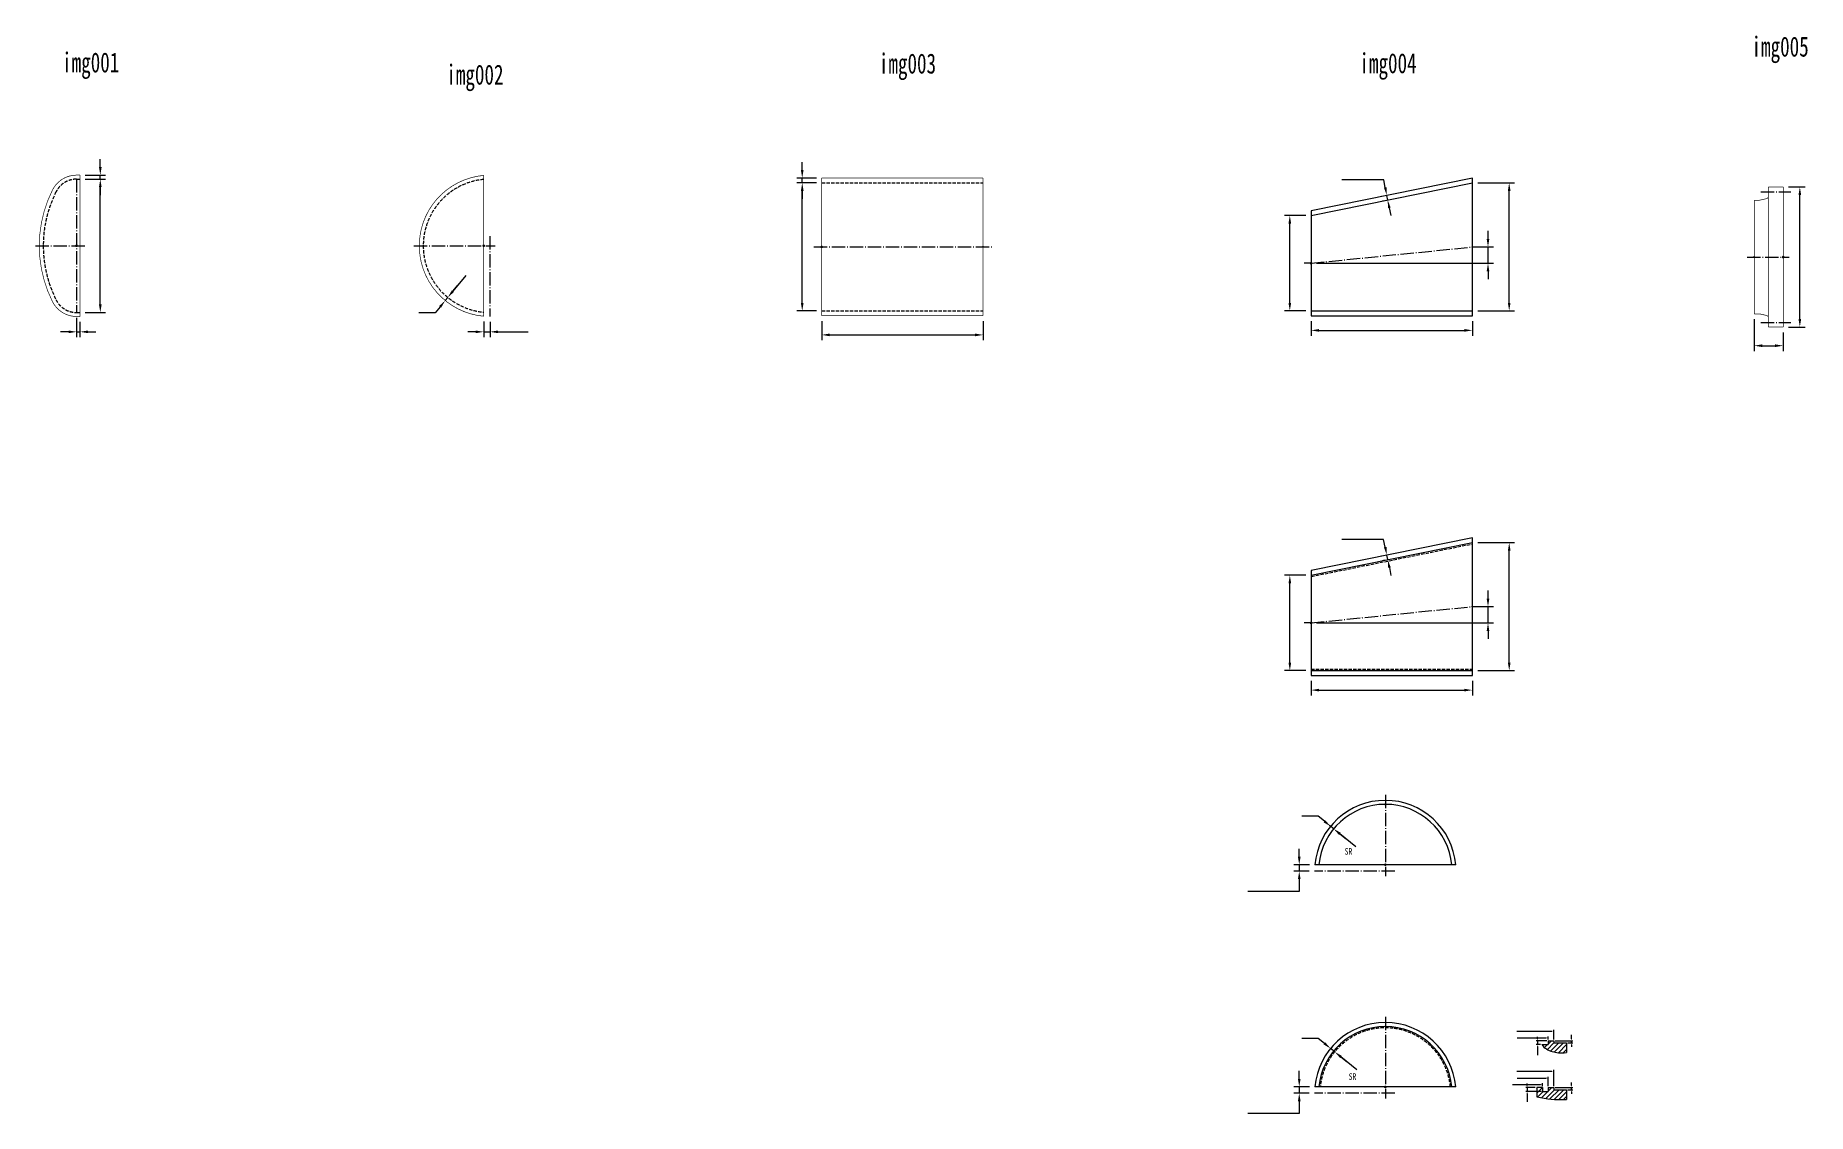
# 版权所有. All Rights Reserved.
# Model space of a CAD drawing. Extents: x -7179 to 21201, y -8556 to 282.
# Drawn here: x -7179 to 6108, y -8556 to -473 of the extents above; entities that cross this region are included whole.
import ezdxf

# ---------------------------------------------------------------- set-up
doc = ezdxf.new("R2010")
doc.units = 0
doc.header["$LTSCALE"] = 5
doc.header["$MEASUREMENT"] = 0
doc.linetypes.add('DASHDOT-M', pattern=[27, 20, -3, 1, -3])
doc.linetypes.add('HIDDEN-M', pattern=[7, 5, -2])
doc.layers.get('0').update_dxf_attribs({"linetype": 'CONTINUOUS'})
doc.layers.get('DEFPOINTS').update_dxf_attribs({"linetype": 'CONTINUOUS'})
doc.styles.add('HUALUFST', font='', dxfattribs={"width": 0.7})
doc.styles.add('HUALUROMANS', font='romans.shx', dxfattribs={"width": 0.7})
doc.styles.get('HUALUFST').set_extended_font_data('仿宋_GB2312')
doc.dimstyles.new('eqcad', dxfattribs={"dimtxt": 3, "dimasz": 3, "dimexe": 2, "dimexo": 2, "dimgap": 1, "dimtad": 1, "dimdsep": 46, "dimtxsty": 'HUALUROMANS', "dimcen": 3, "dimazin": 2, "dimtfac": 1, "dimtmove": 0, "dimatfit": 3, "dimfxl": 1, "dimtolj": 1, "dimtzin": 0, "dimarcsym": 0})

# ---------------------------------------------------------------- blocks, each defined once
blk = doc.blocks.new('*D3')
at = {"color": 0, "linetype": 'Continuous', "lineweight": -2}
for p, q in [((-6806, -1550), (-6653, -1550)), ((-6693, -2490), (-6693, -1610)), ((-6806, -2550), (-6653, -2550))]:
    blk.add_line(p, q, dxfattribs=at)
at = {"color": 0, "linetype": 'Continuous'}
for points in [[(-6703, -1610), (-6683, -1610), (-6693, -1550)], [(-6703, -2490), (-6683, -2490), (-6693, -2550)]]:
    blk.add_solid(points, dxfattribs=at)
at = {"layer": 'DEFPOINTS', "color": 0, "linetype": 'Continuous'}
for p in [(-6846, -1550), (-6693, -1550), (-6846, -2550)]:
    blk.add_point(p, dxfattribs=at)
blk = doc.blocks.new('*D4')
at = {"color": 0, "linetype": 'Continuous', "lineweight": -2}
for p, q in [((-6693, -1460), (-6693, -1400)), ((-6806, -1520), (-6653, -1520)), ((-6806, -1550), (-6653, -1550)), ((-6693, -1550), (-6693, -1520)), ((-6693, -1610), (-6693, -1670))]:
    blk.add_line(p, q, dxfattribs=at)
at = {"color": 0, "linetype": 'Continuous'}
for points in [[(-6703, -1460), (-6683, -1460), (-6693, -1520)], [(-6703, -1610), (-6683, -1610), (-6693, -1550)]]:
    blk.add_solid(points, dxfattribs=at)
at = {"layer": 'DEFPOINTS', "color": 0, "linetype": 'Continuous'}
for p in [(-6846, -1520), (-6846, -1550), (-6693, -1520)]:
    blk.add_point(p, dxfattribs=at)
blk = doc.blocks.new('*D5')
at = {"color": 0, "linetype": 'Continuous', "lineweight": -2}
for p, q in [((-6871, -2590), (-6871, -2735)), ((-6846, -2620), (-6846, -2735)), ((-6931, -2695), (-6991, -2695)), ((-6871, -2695), (-6846, -2695)), ((-6786, -2695), (-6726, -2695))]:
    blk.add_line(p, q, dxfattribs=at)
at = {"color": 0, "linetype": 'Continuous'}
for points in [[(-6931, -2685), (-6931, -2705), (-6871, -2695)], [(-6786, -2685), (-6786, -2705), (-6846, -2695)]]:
    blk.add_solid(points, dxfattribs=at)
at = {"layer": 'DEFPOINTS', "color": 0, "linetype": 'Continuous'}
for p in [(-6871, -2550), (-6846, -2580), (-6846, -2695)]:
    blk.add_point(p, dxfattribs=at)
blk = doc.blocks.new('*D6')
at = {"color": 0, "linetype": 'Continuous', "lineweight": -2}
for p, q in [((-1324, -1578), (-1470, -1578)), ((-1430, -2478), (-1430, -1638)), ((-1324, -2538), (-1470, -2538))]:
    blk.add_line(p, q, dxfattribs=at)
at = {"color": 0, "linetype": 'Continuous'}
for points in [[(-1440, -1638), (-1420, -1638), (-1430, -1578)], [(-1440, -2478), (-1420, -2478), (-1430, -2538)]]:
    blk.add_solid(points, dxfattribs=at)
at = {"layer": 'DEFPOINTS', "color": 0, "linetype": 'Continuous'}
for p in [(-1430, -1578), (-1284, -1578), (-1284, -2538)]:
    blk.add_point(p, dxfattribs=at)
blk = doc.blocks.new('*D7')
at = {"color": 0, "linetype": 'Continuous', "lineweight": -2}
for p, q in [((-1430, -1482), (-1430, -1422)), ((-1324, -1542), (-1470, -1542)), ((-1324, -1578), (-1470, -1578)), ((-1430, -1578), (-1430, -1542)), ((-1430, -1638), (-1430, -1698))]:
    blk.add_line(p, q, dxfattribs=at)
at = {"color": 0, "linetype": 'Continuous'}
for points in [[(-1440, -1482), (-1420, -1482), (-1430, -1542)], [(-1440, -1638), (-1420, -1638), (-1430, -1578)]]:
    blk.add_solid(points, dxfattribs=at)
at = {"layer": 'DEFPOINTS', "color": 0, "linetype": 'Continuous'}
for p in [(-1430, -1542), (-1284, -1542), (-1284, -1578)]:
    blk.add_point(p, dxfattribs=at)
blk = doc.blocks.new('*D8')
at = {"color": 0, "linetype": 'Continuous', "lineweight": -2}
for p, q in [((-1284, -2614), (-1284, -2758)), ((-74, -2614), (-74, -2758)), ((-1224, -2718), (-134, -2718))]:
    blk.add_line(p, q, dxfattribs=at)
at = {"color": 0, "linetype": 'Continuous'}
for points in [[(-1224, -2708), (-1224, -2728), (-1284, -2718)], [(-134, -2708), (-134, -2728), (-74, -2718)]]:
    blk.add_solid(points, dxfattribs=at)
at = {"layer": 'DEFPOINTS', "color": 0, "linetype": 'Continuous'}
for p in [(-1284, -2574), (-74, -2574), (-74, -2718)]:
    blk.add_point(p, dxfattribs=at)
blk = doc.blocks.new('*D10')
at = {"color": 0, "linetype": 'Continuous', "lineweight": -2}
for p, q in [((2385, -2614), (2385, -2724)), ((3595, -2614), (3595, -2724)), ((2445, -2684), (3535, -2684))]:
    blk.add_line(p, q, dxfattribs=at)
at = {"color": 0, "linetype": 'Continuous'}
for points in [[(2445, -2674), (2445, -2694), (2385, -2684)], [(3535, -2674), (3535, -2694), (3595, -2684)]]:
    blk.add_solid(points, dxfattribs=at)
at = {"layer": 'DEFPOINTS', "color": 0, "linetype": 'Continuous'}
for p in [(2385, -2574), (3595, -2574), (3595, -2684)]:
    blk.add_point(p, dxfattribs=at)
blk = doc.blocks.new('*D9')
at = {"color": 0, "linetype": 'Continuous', "lineweight": -2}
for p, q in [((2345, -1823), (2186, -1823)), ((2226, -2478), (2226, -1883)), ((2345, -2538), (2186, -2538))]:
    blk.add_line(p, q, dxfattribs=at)
at = {"color": 0, "linetype": 'Continuous'}
for points in [[(2216, -1883), (2236, -1883), (2226, -1823)], [(2216, -2478), (2236, -2478), (2226, -2538)]]:
    blk.add_solid(points, dxfattribs=at)
at = {"layer": 'DEFPOINTS', "color": 0, "linetype": 'Continuous'}
for p in [(2226, -1823), (2385, -1823), (2385, -2538)]:
    blk.add_point(p, dxfattribs=at)
blk = doc.blocks.new('*D11')
at = {"color": 0, "linetype": 'Continuous', "lineweight": -2}
for p, q in [((3635, -1578), (3911, -1578)), ((3871, -2478), (3871, -1638)), ((3635, -2538), (3911, -2538))]:
    blk.add_line(p, q, dxfattribs=at)
at = {"color": 0, "linetype": 'Continuous'}
for points in [[(3861, -1638), (3881, -1638), (3871, -1578)], [(3861, -2478), (3881, -2478), (3871, -2538)]]:
    blk.add_solid(points, dxfattribs=at)
at = {"layer": 'DEFPOINTS', "color": 0, "linetype": 'Continuous'}
for p in [(3595, -1578), (3871, -1578), (3595, -2538)]:
    blk.add_point(p, dxfattribs=at)
blk = doc.blocks.new('*D12')
at = {"color": 0, "linetype": 'Continuous', "lineweight": -2}
for p, q in [((3712, -1998), (3712, -1938)), ((3635, -2058), (3752, -2058)), ((3712, -2181), (3712, -2058)), ((2425, -2181), (3752, -2181)), ((3712, -2241), (3712, -2301))]:
    blk.add_line(p, q, dxfattribs=at)
at = {"color": 0, "linetype": 'Continuous'}
for points in [[(3702, -1998), (3722, -1998), (3712, -2058)], [(3702, -2241), (3722, -2241), (3712, -2181)]]:
    blk.add_solid(points, dxfattribs=at)
at = {"layer": 'DEFPOINTS', "color": 0, "linetype": 'Continuous'}
for p in [(3595, -2058), (3712, -2058), (2385, -2181)]:
    blk.add_point(p, dxfattribs=at)
blk = doc.blocks.new('*D13')
at = {"color": 0, "linetype": 'Continuous', "lineweight": -2}
for p, q in [((5965, -1609), (6090, -1609)), ((6050, -2599), (6050, -1669)), ((5965, -2659), (6090, -2659))]:
    blk.add_line(p, q, dxfattribs=at)
at = {"color": 0, "linetype": 'Continuous'}
for points in [[(6040, -1669), (6060, -1669), (6050, -1609)], [(6040, -2599), (6060, -2599), (6050, -2659)]]:
    blk.add_solid(points, dxfattribs=at)
at = {"layer": 'DEFPOINTS', "color": 0, "linetype": 'Continuous'}
for p in [(5925, -1609), (6050, -1609), (5925, -2659)]:
    blk.add_point(p, dxfattribs=at)
blk = doc.blocks.new('*D14')
at = {"color": 0, "linetype": 'Continuous', "lineweight": -2}
for p, q in [((5708, -2600), (5708, -2839)), ((5925, -2699), (5925, -2839)), ((5768, -2799), (5865, -2799))]:
    blk.add_line(p, q, dxfattribs=at)
at = {"color": 0, "linetype": 'Continuous'}
for points in [[(5768, -2789), (5768, -2809), (5708, -2799)], [(5865, -2789), (5865, -2809), (5925, -2799)]]:
    blk.add_solid(points, dxfattribs=at)
at = {"layer": 'DEFPOINTS', "color": 0, "linetype": 'Continuous'}
for p in [(5708, -2560), (5925, -2659), (5925, -2799)]:
    blk.add_point(p, dxfattribs=at)
blk = doc.blocks.new('*D33')
at = {"color": 0, "linetype": 'Continuous', "lineweight": -2}
for p, q in [((-3818, -2618), (-3818, -2735)), ((-3771, -2620), (-3771, -2735)), ((-3878, -2695), (-3938, -2695)), ((-3818, -2695), (-3771, -2695)), ((-3711, -2695), (-3485, -2695))]:
    blk.add_line(p, q, dxfattribs=at)
at = {"color": 0, "linetype": 'Continuous'}
for points in [[(-3878, -2685), (-3878, -2705), (-3818, -2695)], [(-3711, -2685), (-3711, -2705), (-3771, -2695)]]:
    blk.add_solid(points, dxfattribs=at)
at = {"layer": 'DEFPOINTS', "color": 0, "linetype": 'Continuous'}
for p in [(-3818, -2578), (-3771, -2580), (-3771, -2695)]:
    blk.add_point(p, dxfattribs=at)
at = {"color": 0, "linetype": 'Continuous', "insert": (-3568, -2645), "char_height": 60, "attachment_point": 5, "style": 'HUALUROMANS'}
blk.add_mtext('\\A1;   ', dxfattribs=at)
blk = doc.blocks.new('*D34')
at = {"color": 0, "linetype": 'Continuous', "lineweight": -2}
blk.add_line((-3952, -2272), (-4050, -2391), dxfattribs=at)
at = {"color": 0, "linetype": 'Continuous'}
blk.add_solid([(-4057, -2384), (-4042, -2397), (-4088, -2437)], dxfattribs=at)
at = {"layer": 'DEFPOINTS', "color": 0, "linetype": 'Continuous'}
for p in [(-3771, -2050), (-4088, -2437)]:
    blk.add_point(p, dxfattribs=at)
blk = doc.blocks.new('*D35')
at = {"color": 0, "linetype": 'Continuous', "lineweight": -2}
for p, q in [((-4050, -2391), (-4012, -2344)), ((-4145, -2507), (-4183, -2553)), ((-4088, -2437), (-4107, -2461))]:
    blk.add_line(p, q, dxfattribs=at)
at = {"color": 0, "linetype": 'Continuous'}
for points in [[(-4057, -2384), (-4042, -2397), (-4088, -2437)], [(-4152, -2501), (-4137, -2513), (-4107, -2461)]]:
    blk.add_solid(points, dxfattribs=at)
at = {"layer": 'DEFPOINTS', "color": 0, "linetype": 'Continuous'}
for p in [(-4107, -2461), (-4107, -2461), (-4088, -2437)]:
    blk.add_point(p, dxfattribs=at)
blk = doc.blocks.new('*D36')
at = {"color": 0, "linetype": 'Continuous', "lineweight": -2}
for p, q in [((2930, -1555), (2616, -1555)), ((2941, -1613), (2930, -1555)), ((2929, -1677), (2914, -1680)), ((2936, -1712), (2921, -1715)), ((2960, -1707), (2953, -1672)), ((2972, -1766), (2984, -1824))]:
    blk.add_line(p, q, dxfattribs=at)
at = {"color": 0, "linetype": 'Continuous'}
for points in [[(2951, -1611), (2932, -1615), (2953, -1672)], [(2982, -1764), (2962, -1768), (2960, -1707)]]:
    blk.add_solid(points, dxfattribs=at)
at = {"layer": 'DEFPOINTS', "color": 0, "linetype": 'Continuous'}
for p in [(2953, -1672), (2969, -1669), (2976, -1704)]:
    blk.add_point(p, dxfattribs=at)
at = {"color": 0, "linetype": 'Continuous', "insert": (2763, -1505), "char_height": 60, "attachment_point": 5, "style": 'HUALUROMANS'}
blk.add_mtext('\\A1;       ', dxfattribs=at)
blk = doc.blocks.new('*D37')
at = {"color": 0, "linetype": 'Continuous', "lineweight": -2}
for p, q in [((2385, -5311), (2385, -5421)), ((3595, -5311), (3595, -5421)), ((2445, -5381), (3535, -5381))]:
    blk.add_line(p, q, dxfattribs=at)
at = {"color": 0, "linetype": 'Continuous'}
for points in [[(2445, -5371), (2445, -5391), (2385, -5381)], [(3535, -5371), (3535, -5391), (3595, -5381)]]:
    blk.add_solid(points, dxfattribs=at)
at = {"layer": 'DEFPOINTS', "color": 0, "linetype": 'Continuous'}
for p in [(2385, -5271), (3595, -5271), (3595, -5381)]:
    blk.add_point(p, dxfattribs=at)
blk = doc.blocks.new('*D38')
at = {"color": 0, "linetype": 'Continuous', "lineweight": -2}
for p, q in [((2345, -4520), (2186, -4520)), ((2226, -5175), (2226, -4580)), ((2345, -5235), (2186, -5235))]:
    blk.add_line(p, q, dxfattribs=at)
at = {"color": 0, "linetype": 'Continuous'}
for points in [[(2216, -4580), (2236, -4580), (2226, -4520)], [(2216, -5175), (2236, -5175), (2226, -5235)]]:
    blk.add_solid(points, dxfattribs=at)
at = {"layer": 'DEFPOINTS', "color": 0, "linetype": 'Continuous'}
for p in [(2226, -4520), (2385, -4520), (2385, -5235)]:
    blk.add_point(p, dxfattribs=at)
blk = doc.blocks.new('*D39')
at = {"color": 0, "linetype": 'Continuous', "lineweight": -2}
for p, q in [((3635, -4275), (3911, -4275)), ((3871, -5175), (3871, -4335)), ((3635, -5235), (3911, -5235))]:
    blk.add_line(p, q, dxfattribs=at)
at = {"color": 0, "linetype": 'Continuous'}
for points in [[(3861, -4335), (3881, -4335), (3871, -4275)], [(3861, -5175), (3881, -5175), (3871, -5235)]]:
    blk.add_solid(points, dxfattribs=at)
at = {"layer": 'DEFPOINTS', "color": 0, "linetype": 'Continuous'}
for p in [(3595, -4275), (3871, -4275), (3595, -5235)]:
    blk.add_point(p, dxfattribs=at)
blk = doc.blocks.new('*D40')
at = {"color": 0, "linetype": 'Continuous', "lineweight": -2}
for p, q in [((3712, -4695), (3712, -4635)), ((3635, -4755), (3752, -4755)), ((3712, -4877), (3712, -4755)), ((2425, -4877), (3752, -4877)), ((3712, -4937), (3712, -4997))]:
    blk.add_line(p, q, dxfattribs=at)
at = {"color": 0, "linetype": 'Continuous'}
for points in [[(3702, -4695), (3722, -4695), (3712, -4755)], [(3702, -4937), (3722, -4937), (3712, -4877)]]:
    blk.add_solid(points, dxfattribs=at)
at = {"layer": 'DEFPOINTS', "color": 0, "linetype": 'Continuous'}
for p in [(3595, -4755), (3712, -4755), (2385, -4877)]:
    blk.add_point(p, dxfattribs=at)
blk = doc.blocks.new('*D44')
at = {"color": 0, "linetype": 'Continuous', "lineweight": -2}
blk.add_line((2721, -6557), (2601, -6459), dxfattribs=at)
at = {"color": 0, "linetype": 'Continuous'}
blk.add_solid([(2608, -6451), (2595, -6467), (2555, -6421)], dxfattribs=at)
at = {"layer": 'DEFPOINTS', "color": 0, "linetype": 'Continuous'}
for p in [(2555, -6421), (2942, -6737)]:
    blk.add_point(p, dxfattribs=at)
blk = doc.blocks.new('*D46')
at = {"color": 0, "linetype": 'Continuous', "lineweight": -2}
blk.add_line((2728, -8228), (2609, -8131), dxfattribs=at)
at = {"color": 0, "linetype": 'Continuous'}
blk.add_solid([(2615, -8123), (2603, -8139), (2563, -8093)], dxfattribs=at)
at = {"layer": 'DEFPOINTS', "color": 0, "linetype": 'Continuous'}
for p in [(2563, -8093), (2950, -8409)]:
    blk.add_point(p, dxfattribs=at)

msp = doc.modelspace()

# ---------------------------------------------------------------- hatches: boundary and pattern name
at = {"linetype": 'Continuous'}
h = msp.add_hatch(dxfattribs=at)
h.set_pattern_fill('ANSI31', scale=200, style=0)
h.paths.add_polyline_path([(4300.076, -8026.155), (4204.537, -8026.155), (4204.537, -8009.948), (4162.842, -8009.948), (4162.842, -8038.655), (4115.727, -8038.655), (4123.178, -8048.329), (4131.464, -8056.978), (4140.492, -8064.66), (4150.165, -8071.436), (4160.389, -8077.367), (4171.069, -8082.511), (4182.108, -8086.929), (4193.411, -8090.682), (4204.92, -8093.817), (4216.715, -8096.341), (4228.914, -8098.248), (4241.635, -8099.533), (4254.994, -8100.191), (4269.109, -8100.217), (4284.097, -8099.605), (4300.076, -8098.349)])
h = msp.add_hatch(dxfattribs=at)
h.set_pattern_fill('ANSI31', scale=200, style=0)
h.paths.add_polyline_path([(4300.076, -8377.136), (4204.537, -8377.136), (4204.537, -8360.929), (4162.842, -8360.929), (4162.842, -8389.636), (4119.833, -8389.636), (4119.833, -8360.929), (4077.28, -8360.929), (4077.28, -8431.123), (4106.214, -8436.008), (4133.432, -8440.435), (4159.637, -8444.261), (4185.531, -8447.341), (4211.819, -8449.532), (4239.204, -8450.69), (4268.388, -8450.67), (4300.076, -8449.33)])

# ---------------------------------------------------------------- linework, layer by layer
at = {"color": 6, "linetype": 'HIDDEN-M'}
for p, q in [((-6870.622, -1550.036), (-6845.622, -1550.036)), ((-1283.961, -1578.263), (-73.98, -1578.263)), ((-6870.622, -2550.036), (-6845.622, -2550.036)), ((-1283.961, -2538.263), (-73.98, -2538.263)), ((2387.158, -4529.333), (3597.14, -4284.305)), ((2385.174, -5224.504), (3595.155, -5224.504))]:
    msp.add_line(p, q, dxfattribs=at)
at = {"color": 1, "linetype": 'DASHDOT-M'}
for p, q in [((-6870.622, -1550.036), (-6870.622, -2550.036)), ((5757.483, -1644.272), (5981.483, -1644.272)), ((-3771.363, -1978.787), (-3771.363, -2580.036)), ((-7179.428, -2050.036), (-6806.502, -2050.036)), ((-4343.105, -2050.036), (-3732.244, -2050.036)), ((-1342.152, -2058.263), (6.058, -2058.263)), ((2385.174, -2180.777), (3595.155, -2058.263)), ((3595.155, -2058.263), (3675.193, -2058.263)), ((2385.174, -2180.777), (2333.121, -2180.777)), ((5654.753, -2134.272), (5969.639, -2134.272)), ((5757.483, -2624.272), (5981.483, -2624.272)), ((2385.174, -4877.018), (3595.155, -4754.504)), ((3595.155, -4754.504), (3675.193, -4754.504)), ((2385.174, -4877.018), (2333.121, -4877.018)), ((2942.174, -6165.743), (2942.174, -6776.604)), ((3013.423, -6737.485), (2412.174, -6737.485)), ((2942.174, -7831.156), (2942.174, -8442.017)), ((3013.423, -8402.898), (2412.174, -8402.898))]:
    msp.add_line(p, q, dxfattribs=at)
at = {"color": 4, "linetype": 'Continuous'}
for p, q in [((3595.155, -1542.263), (2385.174, -1787.291)), ((2385.174, -1823.291), (3595.155, -1578.263)), ((3595.155, -2574.263), (3595.155, -1542.263)), ((2385.174, -1787.291), (2385.174, -2574.263)), ((2385.174, -2538.263), (3595.155, -2538.263)), ((2385.174, -2574.263), (3595.155, -2574.263)), ((3595.155, -4238.504), (2385.174, -4483.532)), ((3595.155, -5270.504), (3595.155, -4238.504)), ((2385.174, -4519.532), (3595.155, -4274.504)), ((2385.174, -4483.532), (2385.174, -5270.504)), ((2385.174, -5234.504), (3595.155, -5234.504)), ((2385.174, -5270.504), (3595.155, -5270.504)), ((3470.082, -6690.441), (2414.266, -6690.441)), ((4115.727, -8038.655), (4162.842, -8038.655)), ((4162.842, -8009.948), (4204.537, -8009.948)), ((4162.842, -8009.948), (4162.842, -8038.655)), ((4204.537, -8009.948), (4204.537, -8026.155)), ((4204.537, -8026.155), (4300.076, -8026.155)), ((4300.076, -8026.155), (4300.076, -8098.349)), ((3470.082, -8355.854), (2414.266, -8355.854)), ((4077.28, -8360.929), (4077.28, -8431.123)), ((4119.833, -8360.929), (4077.28, -8360.929)), ((4119.833, -8360.929), (4119.833, -8389.636)), ((4162.842, -8360.929), (4204.537, -8360.929)), ((4162.842, -8360.929), (4162.842, -8389.636)), ((4204.537, -8360.929), (4204.537, -8377.136)), ((4119.833, -8389.636), (4162.842, -8389.636)), ((4204.537, -8377.136), (4300.076, -8377.136)), ((4300.076, -8377.136), (4300.076, -8449.33))]:
    msp.add_line(p, q, dxfattribs=at)
at = {"color": 7, "linetype": 'Continuous'}
for p, q in [((-4182.532, -2553.465), (-4303.995, -2553.465)), ((2929.565, -4250.854), (2615.565, -4250.854)), ((2941.474, -4309.66), (2929.565, -4250.854)), ((2929.342, -4373.335), (2914.178, -4376.405)), ((2960.385, -4403.048), (2953.382, -4368.466)), ((2936.345, -4407.917), (2921.181, -4410.987)), ((2972.294, -4461.855), (2984.203, -4520.661)), ((2438.746, -6326.316), (2317.282, -6326.316)), ((2485.216, -6364.27), (2438.746, -6326.316)), ((2554.922, -6421.201), (2523.941, -6395.898)), ((2601.392, -6459.155), (2647.862, -6497.109)), ((2296.743, -6630.441), (2296.743, -6570.441)), ((2374.266, -6690.441), (2256.743, -6690.441)), ((2372.174, -6737.485), (2256.743, -6737.485)), ((2296.743, -6690.441), (2296.743, -6737.485)), ((2296.743, -6890.25), (1910.796, -6890.25)), ((2296.743, -6797.485), (2296.743, -6890.25)), ((3928.688, -7937.357), (4189.537, -7937.357)), ((4204.537, -7999.948), (4204.537, -7927.357)), ((4336.998, -7994.948), (4336.998, -7965.325)), ((2438.746, -7991.729), (2317.282, -7991.729)), ((2485.216, -8029.683), (2438.746, -7991.729)), ((2562.667, -8092.94), (2531.686, -8067.637)), ((3930.625, -7988.639), (4147.842, -7988.639)), ((4152.842, -8009.948), (4074.215, -8009.948)), ((4105.727, -8038.655), (4074.215, -8038.655)), ((4084.215, -7994.948), (4084.215, -7979.948)), ((4084.215, -8009.948), (4084.215, -8038.655)), ((4084.215, -8053.655), (4084.215, -8117.655)), ((4162.842, -7999.948), (4162.842, -7978.639)), ((4214.537, -8009.948), (4346.998, -8009.948)), ((4310.076, -8026.155), (4346.998, -8026.155)), ((4336.998, -8026.155), (4336.998, -8009.948)), ((4336.998, -8041.155), (4336.998, -8056.155)), ((2296.743, -8295.854), (2296.743, -8235.854)), ((2609.137, -8130.894), (2655.607, -8168.848)), ((3928.688, -8238.067), (4189.537, -8238.067)), ((4204.537, -8350.929), (4204.537, -8228.067)), ((2374.266, -8355.854), (2256.743, -8355.854)), ((2296.743, -8355.854), (2296.743, -8402.898)), ((3895.024, -8336.843), (4104.833, -8336.843)), ((3930.625, -8289.349), (4147.842, -8289.349)), ((4065.938, -8360.929), (3994.705, -8360.929)), ((4004.705, -8345.929), (4004.705, -8330.929)), ((4004.705, -8360.929), (4004.705, -8389.636)), ((4119.833, -8350.929), (4119.833, -8326.843)), ((4162.842, -8350.929), (4162.842, -8279.349)), ((4214.537, -8360.929), (4346.998, -8360.929)), ((4336.998, -8345.929), (4336.998, -8322.907)), ((4336.998, -8377.136), (4336.998, -8360.929)), ((2372.174, -8402.898), (2256.743, -8402.898)), ((2296.743, -8462.898), (2296.743, -8555.664)), ((4113.208, -8389.636), (3994.705, -8389.636)), ((4004.705, -8404.636), (4004.705, -8468.636)), ((4310.076, -8377.136), (4346.998, -8377.136)), ((4336.998, -8392.136), (4336.998, -8407.136)), ((2296.743, -8555.664), (1910.796, -8555.664))]:
    msp.add_line(p, q, dxfattribs=at)
at = {"color": 4, "linetype": 'Continuous', "const_width": 5}
for points in [[(-6870.622, -1520.036, 0.284079045), (-7051.963, -1632.111, 0.284079045)], [(-3818.407, -1522.128, 0.914849097), (-3818.407, -2577.944, 0.914849097)], [(-7051.963, -1632.111, 0.236067976), (-7051.963, -2467.961, 0.236067976)], [(5801.175, -1696.375, 0.322822806), (5813.483, -1679.298, 0.322822806)], [(-7051.963, -2467.961, 0.284079045), (-6870.622, -2580.036, 0.284079045)], [(5813.483, -2589.246, 0.322822806), (5801.175, -2572.169, 0.322822806)]]:
    msp.add_lwpolyline(points, format="xyb", dxfattribs=at)
for points in [[(-6870.622, -1520.036), (-6845.622, -1520.036)], [(-6845.622, -1520.036), (-6845.622, -2580.036)], [(-3818.407, -1522.128), (-3818.407, -2577.944)], [(-1283.961, -1542.263), (-1283.961, -2574.263)], [(-73.98, -1542.263), (-1283.961, -1542.263)], [(-73.98, -2574.263), (-73.98, -1542.263)], [(5707.785, -1708.272), (5747.785, -1708.272)], [(5707.785, -1708.272), (5707.785, -2560.272)], [(5747.785, -1708.272), (5801.175, -1696.375)], [(5813.483, -2659.272), (5813.483, -1609.272)], [(5813.483, -1609.272), (5925.483, -1609.272)], [(5925.483, -1609.272), (5925.483, -2659.272)], [(-6870.622, -2580.036), (-6845.622, -2580.036)], [(-1283.961, -2574.263), (-73.98, -2574.263)], [(5707.785, -2560.272), (5747.785, -2560.272)], [(5747.785, -2560.272), (5801.175, -2572.169)], [(5925.483, -2659.272), (5813.483, -2659.272)]]:
    msp.add_lwpolyline(points, dxfattribs=at)
for points in [[(-7125.622, -2050.036, 1), (-7115.622, -2050.036, 1)], [(-4276.363, -2050.036, 1), (-4266.363, -2050.036, 1)], [(-78.98, -2058.263, 1), (-68.98, -2058.263, 1)], [(3590.155, -2058.263, 1), (3600.155, -2058.263, 1)], [(5702.785, -2134.272, 1), (5712.785, -2134.272, 1)], [(3590.155, -4754.504, 1), (3600.155, -4754.504, 1)], [(2942.174, -6232.485, 1), (2942.174, -6242.485, 1)], [(2942.174, -7897.898, 1), (2942.174, -7907.898, 1)]]:
    msp.add_lwpolyline(points, format="xyb", close=True, dxfattribs=at)
at = {"color": 1, "linetype": 'Continuous', "const_width": 10}
for points in [[(-6875.622, -2050.036, 1), (-6865.622, -2050.036, 1)], [(-3823.407, -2050.036, 1), (-3813.407, -2050.036, 1)], [(-1288.961, -2058.263, 1), (-1278.961, -2058.263, 1)], [(5920.483, -2134.272, 1), (5930.483, -2134.272, 1)], [(2380.174, -2180.777, 1), (2390.174, -2180.777, 1)], [(2380.174, -4877.018, 1), (2390.174, -4877.018, 1)], [(2942.174, -6685.441, 1), (2942.174, -6695.441, 1)], [(2942.174, -8350.854, 1), (2942.174, -8360.854, 1)]]:
    msp.add_lwpolyline(points, format="xyb", close=True, dxfattribs=at)
at = {"color": 7, "linetype": 'Continuous'}
for points in [[(4115.727, -8038.655), (4123.178, -8048.329), (4131.464, -8056.978), (4140.492, -8064.66), (4150.165, -8071.436), (4160.389, -8077.367), (4171.069, -8082.511), (4182.108, -8086.929), (4193.411, -8090.682), (4204.92, -8093.817), (4216.715, -8096.341), (4228.914, -8098.248), (4241.635, -8099.533), (4254.994, -8100.191), (4269.109, -8100.217), (4284.097, -8099.605), (4300.076, -8098.349)], [(4077.28, -8431.123), (4106.214, -8436.008), (4133.432, -8440.435), (4159.637, -8444.261), (4185.531, -8447.341), (4211.819, -8449.532), (4239.204, -8450.69), (4268.388, -8450.67), (4300.076, -8449.33)]]:
    msp.add_lwpolyline(points, dxfattribs=at)
at = {"color": 6, "linetype": 'HIDDEN-M'}
for centre, radius, start, end in [((-6870.622, -1722.782), 172.746, 90, 153.434949), ((-3771.363, -2050.036), 500, 95.3988106, 264.6011894), ((-6216.113, -2050.036), 904.509, 153.434949, 206.565051), ((-6870.622, -2377.291), 172.746, 206.565051, 270.0000001), ((2942.174, -8402.898), 490, 5.5093278, 174.4906722)]:
    msp.add_arc(centre, radius, start, end, dxfattribs=at)
at = {"color": 4, "linetype": 'Continuous'}
for centre, radius, start, end in [((2942.174, -6737.485), 530, 5.0923859, 174.9076141), ((2942.174, -6737.485), 500, 5.3988106, 174.6011894), ((2942.174, -8402.898), 530, 5.0923859, 174.9076141), ((2942.174, -8402.898), 500, 5.3988106, 174.6011894)]:
    msp.add_arc(centre, radius, start, end, dxfattribs=at)
at = {"color": 7, "linetype": 'Continuous'}
for points in [[(2951.275, -4307.675), (2931.673, -4311.645), (2953.382, -4368.466)], [(2982.095, -4459.87), (2962.493, -4463.839), (2960.385, -4403.048)], [(2491.542, -6356.525), (2478.89, -6372.015), (2531.686, -6402.224)], [(2607.718, -6451.41), (2595.066, -6466.9), (2554.922, -6421.201)], [(2286.743, -6630.441), (2306.743, -6630.441), (2296.743, -6690.441)], [(2286.743, -6797.485), (2306.743, -6797.485), (2296.743, -6737.485)], [(4189.537, -7934.857), (4189.537, -7939.857), (4204.537, -7937.357)], [(2491.542, -8021.938), (2478.89, -8037.428), (2531.686, -8067.637)], [(2615.463, -8123.149), (2602.811, -8138.639), (2562.667, -8092.94)], [(4081.715, -7994.948), (4086.715, -7994.948), (4084.215, -8009.948)], [(4081.715, -8053.655), (4086.715, -8053.655), (4084.215, -8038.655)], [(4147.842, -7986.139), (4147.842, -7991.139), (4162.842, -7988.639)], [(4334.498, -7994.948), (4339.498, -7994.948), (4336.998, -8009.948)], [(4334.498, -8041.155), (4339.498, -8041.155), (4336.998, -8026.155)], [(4189.537, -8235.567), (4189.537, -8240.567), (4204.537, -8238.067)], [(2286.743, -8295.854), (2306.743, -8295.854), (2296.743, -8355.854)], [(4002.205, -8345.929), (4007.205, -8345.929), (4004.705, -8360.929)], [(4104.833, -8334.343), (4104.833, -8339.343), (4119.833, -8336.843)], [(4147.842, -8286.849), (4147.842, -8291.849), (4162.842, -8289.349)], [(4334.498, -8345.929), (4339.498, -8345.929), (4336.998, -8360.929)], [(2286.743, -8462.898), (2306.743, -8462.898), (2296.743, -8402.898)], [(4002.205, -8404.636), (4007.205, -8404.636), (4004.705, -8389.636)], [(4334.498, -8392.136), (4339.498, -8392.136), (4336.998, -8377.136)]]:
    msp.add_solid(points, dxfattribs=at)

# ---------------------------------------------------------------- texts
at = {"color": 7, "linetype": 'Continuous', "style": 'HUALUFST', "width": 0.7}
for s, height, p in [('img005', 150, (5688.044, -631.477)), ('img001', 150, (-6979.307, -750.335)), ('img003', 150, (-855.089, -758.508)), ('img004', 150, (2748.149, -756.038)), ('img002', 150, (-4098.451, -841.544)), ('SR', 50, (2637.023, -6615.205)), ('SR', 50, (2667.345, -8303.37))]:
    msp.add_text(s, height=height, dxfattribs=at).set_placement(p)
at = {"color": 7, "linetype": 'Continuous', "insert": (2762.565, -4200.854), "char_height": 60, "attachment_point": 5, "style": 'HUALUROMANS'}
msp.add_mtext('\\A1;       ', dxfattribs=at)
at = {"color": 7, "linetype": 'Continuous', "insert": (2246.743, -6940.485), "char_height": 60, "attachment_point": 5, "rotation": 90, "style": 'HUALUROMANS'}
msp.add_mtext('\\A1;   ', dxfattribs=at)

# ---------------------------------------------------------------- dimensions: what is measured, and where the dimension line sits
at = {"color": 7, "linetype": 'Continuous'}
for base, p1, p2, picture, middle in [((-6693.354, -1520.036), (-6845.622, -1550.036), (-6845.622, -1520.036), '*D4', (-6693.354, -1535.036)), ((-1430.42, -1542.263), (-1283.961, -1578.263), (-1283.961, -1542.263), '*D7', (-1430.42, -1560.263)), ((-6693.354, -1550.036), (-6845.622, -2550.036), (-6845.622, -1550.036), '*D3', (-6693.354, -2050.036)), ((-1430.42, -1578.263), (-1283.961, -2538.263), (-1283.961, -1578.263), '*D6', (-1430.42, -2058.263)), ((3871.102, -1578.263), (3595.155, -2538.263), (3595.155, -1578.263), '*D11', (3871.102, -2058.263)), ((6050.178, -1609.272), (5925.483, -2659.272), (5925.483, -1609.272), '*D13', (6050.178, -2134.272)), ((2225.677, -1823.291), (2385.174, -2538.263), (2385.174, -1823.291), '*D9', (2225.677, -2180.777)), ((3711.968, -2058.263), (2385.174, -2180.777), (3595.155, -2058.263), '*D12', (3711.968, -2119.52)), ((3871.102, -4274.504), (3595.155, -5234.504), (3595.155, -4274.504), '*D39', (3871.102, -4754.504)), ((2225.677, -4519.532), (2385.174, -5234.504), (2385.174, -4519.532), '*D38', (2225.677, -4877.018)), ((3711.968, -4754.504), (2385.174, -4877.018), (3595.155, -4754.504), '*D40', (3711.968, -4815.761))]:
    dim = msp.add_linear_dim(base=base, p1=p1, p2=p2, angle=90, text=' ', dimstyle='eqcad', override={"dimscale": 20}, dxfattribs=at)
    dim.commit()
    dim.dimension.update_dxf_attribs({"geometry": picture, "text_midpoint": middle})
for p1, p2, distance, text, override, picture, middle in [((2975.549, -1703.736), (2968.546, -1669.154), 15.472, '       ', {"dimscale": 20, "dimtih": 0, "dimtoh": 1}, '*D36', (2762.565, -1504.613)), ((-4087.647, -2437.289), (-4106.624, -2460.524), 0, ' ', {"dimscale": 20}, '*D35', (-4097.135, -2448.907))]:
    dim = msp.add_aligned_dim(p1=p1, p2=p2, distance=distance, text=text, dimstyle='eqcad', override=override, dxfattribs=at)
    dim.commit()
    dim.dimension.update_dxf_attribs({"geometry": picture, "text_midpoint": middle})
for center, mpoint, picture, middle in [((-3771.363, -2050.036), (-4087.647, -2437.289), '*D34', (-3952.277, -2271.545)), ((2942.174, -6737.485), (2554.922, -6421.201), '*D44', (2720.666, -6556.57)), ((2949.919, -8409.224), (2562.667, -8092.94), '*D46', (2728.411, -8228.309))]:
    dim = msp.add_radius_dim(center=center, mpoint=mpoint, text=' ', dimstyle='eqcad', override={"dimscale": 20}, dxfattribs=at)
    dim.commit()
    dim.dimension.update_dxf_attribs({"geometry": picture, "text_midpoint": middle, "dimtype": 164})
for base, p1, p2, text, picture, middle in [((-6845.622, -2695.468), (-6870.622, -2550.036), (-6845.622, -2580.036), ' ', '*D5', (-6858.122, -2695.468)), ((-3771.363, -2695.468), (-3818.407, -2577.944), (-3771.363, -2580.036), '   ', '*D33', (-3568.363, -2645.468)), ((-73.98, -2717.781), (-1283.961, -2574.263), (-73.98, -2574.263), ' ', '*D8', (-678.97, -2717.781)), ((3595.155, -2684.443), (2385.174, -2574.263), (3595.155, -2574.263), ' ', '*D10', (2990.164, -2684.443)), ((5925.483, -2799.062), (5707.785, -2560.272), (5925.483, -2659.272), ' ', '*D14', (5816.634, -2799.062)), ((3595.155, -5380.685), (2385.174, -5270.504), (3595.155, -5270.504), ' ', '*D37', (2990.164, -5380.685))]:
    dim = msp.add_linear_dim(base=base, p1=p1, p2=p2, text=text, dimstyle='eqcad', override={"dimscale": 20}, dxfattribs=at)
    dim.commit()
    dim.dimension.update_dxf_attribs({"geometry": picture, "text_midpoint": middle})

doc.saveas('drawing.dxf')
